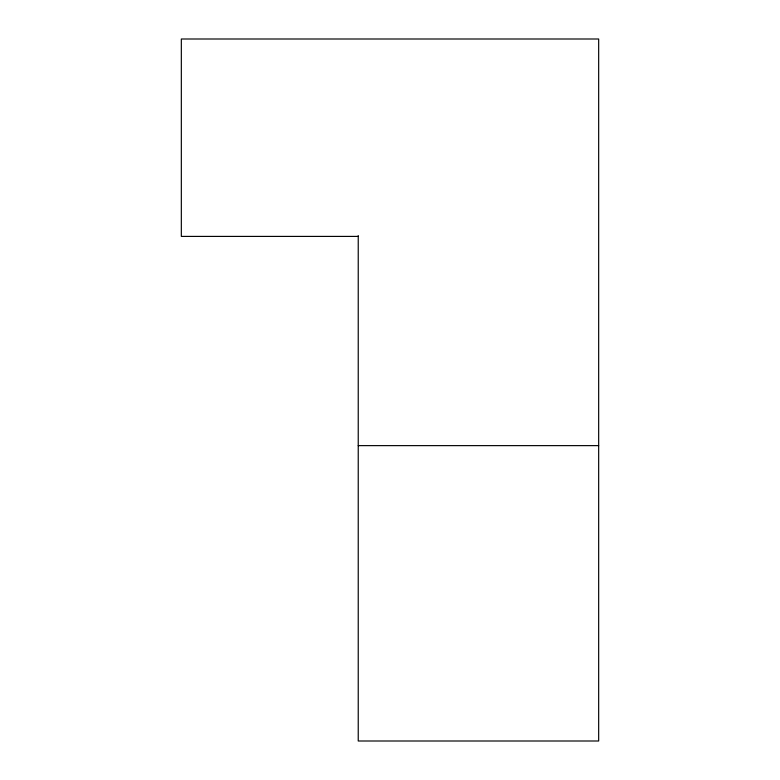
<?xml version="1.0" encoding="UTF-8"?>
<svg xmlns="http://www.w3.org/2000/svg" width="780" height="780" viewBox="0 0 780 780"><rect width="100%" height="100%" fill="white"/><g stroke="black" fill="none" stroke-linecap="round" stroke-linejoin="round"><path stroke-width="1.17" d="M358.235 236.408L181.33 236.408L181.33 39L598.669 39L598.669 741L358.235 741L358.235 235.589M358.235 445.624L598.669 445.624"/></g></svg>
